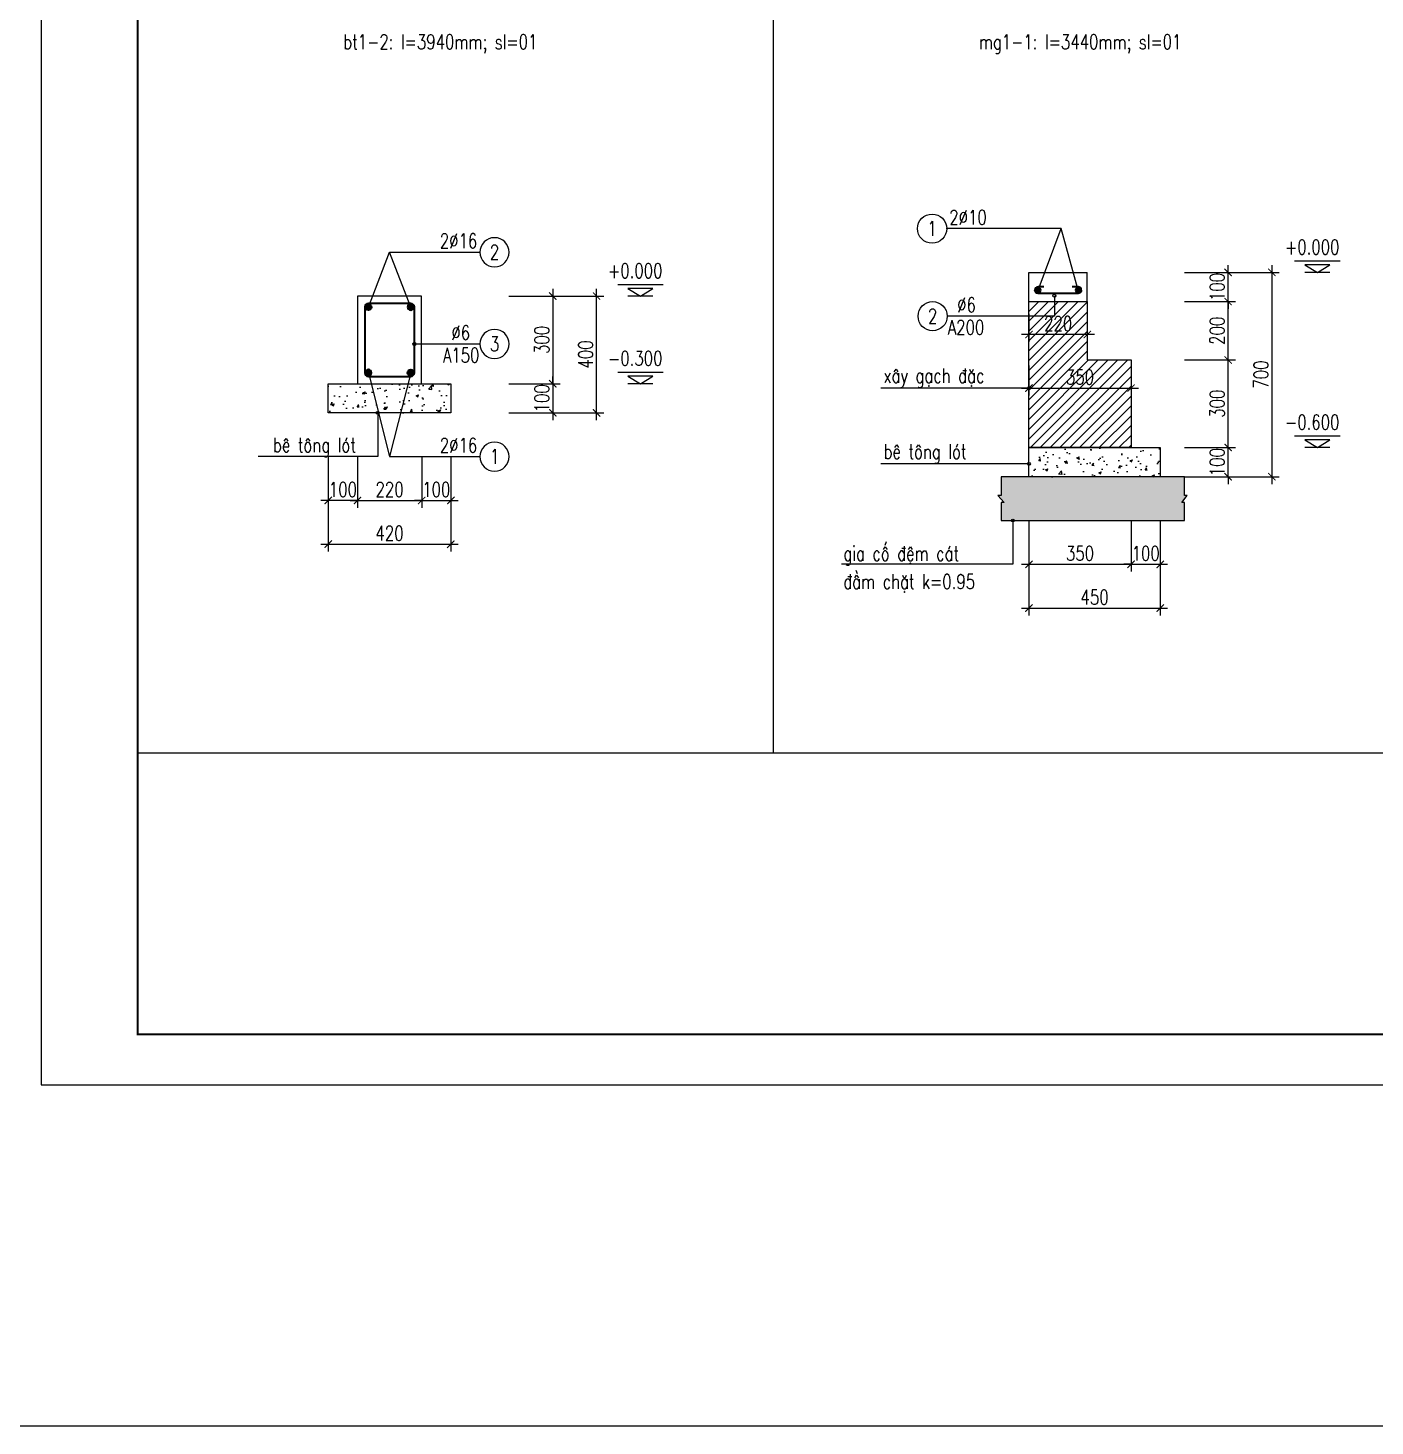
# Model space of a CAD drawing. Extents: x -1855204 to -1466800, y -1308584 to -996495.
# Drawn here: x -1702658 to -1684193, y -1090474 to -1071318 of the extents above; entities that cross this region are included whole.
import ezdxf
from ezdxf.enums import TextEntityAlignment as Align

# ---------------------------------------------------------------- set-up
doc = ezdxf.new("R2010")
doc.units = 0
doc.header["$LTSCALE"] = 150
doc.header["$PDMODE"] = 35
doc.layers.get('0').update_dxf_attribs({"lineweight": 18})
doc.layers.get('Defpoints').update_dxf_attribs({"lineweight": 18})
for name, color, linetype, lineweight in [('05.Text', 253, 'Continuous', 18), ('11.Khung bo', 32, 'Continuous', 50), ('12.Khung', 36, 'Continuous', 25), ('KCVN-THAY', 7, 'Continuous', 25), ('LS-CAT', 30, 'Continuous', 20), ('LS-DIM', 251, 'Continuous', 13), ('LS-HATCH', 147, 'Continuous', 9), ('LS-TEXT', 60, 'Continuous', 20), ('LS-THAY', 7, 'Continuous', 20), ('LS-THEP', 3, 'Continuous', 35)]:
    doc.layers.add(name, color=color, linetype=linetype, lineweight=lineweight)
doc.layers.add('DIM', color=1, linetype='Continuous')
doc.styles.add('chu ghi chu', font='vntimeh.shx', dxfattribs={"width": 0.7})
doc.styles.add('romans.shx', font='romans.shx', dxfattribs={"width": 0.75, "bigfont": 'vns.shx'})
doc.styles.add('vnsimpli', font='vnsimli.shx', dxfattribs={"width": 0.75})
doc.dimstyles.new('D25', dxfattribs={"dimscale": 0, "dimtxt": 200, "dimasz": 100, "dimexe": 100, "dimexo": 0, "dimgap": 50, "dimtad": 1, "dimdec": 0, "dimlfac": 0.25, "dimdsep": 46, "dimtxsty": 'vnsimpli', "dimblk1": 'ARCHTICK', "dimblk2": 'ARCHTICK', "dimsah": 1, "dimcen": 0, "dimdle": 100, "dimclrd": 256, "dimclre": 256, "dimclrt": 60, "dimadec": 0, "dimazin": 0, "dimtfac": 0.004, "dimtdec": 0, "dimtix": 1, "dimtmove": 2, "dimatfit": 3, "dimldrblk": 'ARCHTICK', "dimfxl": 1, "dimtolj": 1, "dimarcsym": 0})
doc.dimstyles.new('LS.GHI CHU', dxfattribs={"dimtxt": 200, "dimasz": 120, "dimexe": 120, "dimexo": 120, "dimgap": 80, "dimtad": 1, "dimdec": 0, "dimzin": 0, "dimdsep": 46, "dimtxsty": 'romans.shx', "dimblk": 'ARCHTICK', "dimcen": 0.09, "dimdle": 120, "dimclrd": 256, "dimclre": 8, "dimclrt": 7, "dimadec": 0, "dimazin": 0, "dimtfac": 1, "dimtdec": 0, "dimtofl": 0, "dimtmove": 0, "dimatfit": 3, "dimldrblk": 'ARCHTICK', "dimfxl": 1, "dimtolj": 1, "dimtzin": 0, "dimarcsym": 0})

# ---------------------------------------------------------------- blocks, each defined once
blk = doc.blocks.new('*U4')
at = {"layer": 'KCVN-THAY', "color": 140}
blk.add_lwpolyline([(214871.76, 86966.68), (215381.8, 86966.68), (215381.8, 86579.68), (214871.76, 86579.68)], close=True, dxfattribs=at)
blk = doc.blocks.new('100')
at = {"layer": '11.Khung bo', "const_width": 26.7}
blk.add_lwpolyline([(1860913, -945240), (1860913, -916940), (1896063, -916940), (1896063, -945240)], close=True, dxfattribs=at)
at = {"layer": '12.Khung', "color": 1}
blk.add_lwpolyline([(1901579, -945940), (1901579, -916240), (1859580, -916240), (1859580, -945940)], close=True, dxfattribs=at)
blk = doc.blocks.new('_ArchTick')
at = {"layer": 'DIM', "color": 0, "const_width": 0.15}
blk.add_lwpolyline([(-0.5, -0.5), (0.5, 0.5)], dxfattribs=at)
blk = doc.blocks.new('*D1645')
at = {"layer": 'Defpoints', "color": 0, "transparency": 16777216}
for p in [(-1698141, -1077192), (-1697261, -1077192), (-1697261, -1077792)]:
    blk.add_point(p, dxfattribs=at)
at = {"layer": 'LS-DIM', "lineweight": -2, "transparency": 16777216}
for p, q in [((-1698141, -1077192), (-1698141, -1077892)), ((-1697261, -1077192), (-1697261, -1077892)), ((-1698241, -1077792), (-1697161, -1077792))]:
    blk.add_line(p, q, dxfattribs=at)
at = {"layer": 'LS-DIM', "lineweight": -2, "transparency": 16777216, "xscale": 100, "yscale": 100, "zscale": 100, "rotation": 180}
blk.add_blockref('_ArchTick', (-1698141, -1077792), dxfattribs=at)
at = {"layer": 'LS-DIM', "lineweight": -2, "transparency": 16777216, "xscale": 100, "yscale": 100, "zscale": 100}
blk.add_blockref('_ArchTick', (-1697261, -1077792), dxfattribs=at)
at = {"layer": 'LS-DIM', "color": 60, "transparency": 16777216, "insert": (-1697701, -1077642), "char_height": 200, "attachment_point": 5, "style": 'vnsimpli'}
blk.add_mtext('\\A1;220', dxfattribs=at)
blk = doc.blocks.new('*D1646')
at = {"layer": 'Defpoints', "color": 0, "transparency": 16777216}
for p in [(-1698542, -1077192), (-1696861, -1077193), (-1696862, -1078392)]:
    blk.add_point(p, dxfattribs=at)
at = {"layer": 'LS-DIM', "lineweight": -2, "transparency": 16777216}
for p, q in [((-1698542, -1077192), (-1698542, -1078491)), ((-1696861, -1077193), (-1696862, -1078492)), ((-1698642, -1078391), (-1696762, -1078392))]:
    blk.add_line(p, q, dxfattribs=at)
at = {"layer": 'LS-DIM', "lineweight": -2, "transparency": 16777216, "xscale": 100, "yscale": 100, "zscale": 100}
for p, rotation in [((-1698542, -1078391), 179.9658978745376), ((-1696862, -1078392), 359.9658978745376)]:
    blk.add_blockref('_ArchTick', p, dxfattribs=dict(at, rotation=rotation))
at = {"layer": 'LS-DIM', "color": 60, "transparency": 16777216, "insert": (-1697702, -1078241), "char_height": 200, "attachment_point": 5, "rotation": 359.9659, "style": 'vnsimpli'}
blk.add_mtext('\\A1;420', dxfattribs=at)
blk = doc.blocks.new('cotthep')
at = {"layer": 'LS-THAY'}
blk.add_circle((-250, 0), 250, dxfattribs=at)
at = {"layer": 'LS-TEXT', "style": 'vnsimpli', "width": 0.75}
for tag, p in [('24`25', (446, 69)), ('10', (-250, -123)), ('A200', (440, -316))]:
    blk.add_attdef(tag, text='', height=250, dxfattribs=at).set_placement(p, align=Align.CENTER)
blk = doc.blocks.new('*D1647')
at = {"layer": 'Defpoints', "color": 0, "transparency": 16777216}
for p in [(-1696064, -1074992), (-1696064, -1076192), (-1695464, -1076192)]:
    blk.add_point(p, dxfattribs=at)
at = {"layer": 'LS-DIM', "lineweight": -2, "transparency": 16777216}
for p, q in [((-1696064, -1074992), (-1695364, -1074992)), ((-1695464, -1074892), (-1695464, -1076292)), ((-1696064, -1076192), (-1695364, -1076192))]:
    blk.add_line(p, q, dxfattribs=at)
at = {"layer": 'LS-DIM', "lineweight": -2, "transparency": 16777216, "xscale": 100, "yscale": 100, "zscale": 100}
for p, rotation in [((-1695464, -1074992), 90), ((-1695464, -1076192), 270)]:
    blk.add_blockref('_ArchTick', p, dxfattribs=dict(at, rotation=rotation))
at = {"layer": 'LS-DIM', "color": 60, "transparency": 16777216, "insert": (-1695614, -1075592), "char_height": 200, "attachment_point": 5, "rotation": 90, "style": 'vnsimpli'}
blk.add_mtext('\\A1;300', dxfattribs=at)
blk = doc.blocks.new('THEP DAM')
at = {"layer": 'LS-THEP'}
for p, q in [((-0.6, 0), (0.6, 0)), ((-0.42, 0.42), (0.42, -0.42)), ((-0.42, -0.42), (0.42, 0.42)), ((0, 0.6), (0, -0.6))]:
    blk.add_line(p, q, dxfattribs=at)
blk.add_circle((0, 0), 0.6, dxfattribs=at)
blk = doc.blocks.new('*D1648')
at = {"layer": 'Defpoints', "color": 0, "transparency": 16777216}
for p in [(-1696063, -1074992), (-1694864, -1074992), (-1696063, -1076592)]:
    blk.add_point(p, dxfattribs=at)
at = {"layer": 'LS-DIM', "lineweight": -2, "transparency": 16777216}
for p, q in [((-1696063, -1074992), (-1694764, -1074992)), ((-1694864, -1076692), (-1694864, -1074892)), ((-1696063, -1076592), (-1694764, -1076592))]:
    blk.add_line(p, q, dxfattribs=at)
at = {"layer": 'LS-DIM', "lineweight": -2, "transparency": 16777216, "xscale": 100, "yscale": 100, "zscale": 100}
for p, rotation in [((-1694864, -1074992), 90), ((-1694864, -1076592), 270)]:
    blk.add_blockref('_ArchTick', p, dxfattribs=dict(at, rotation=rotation))
at = {"layer": 'LS-DIM', "color": 60, "transparency": 16777216, "insert": (-1695014, -1075792), "char_height": 200, "attachment_point": 5, "rotation": 90, "style": 'vnsimpli'}
blk.add_mtext('\\A1;400', dxfattribs=at)
blk = doc.blocks.new('nhieu cot')
at = {"layer": 'LS-DIM', "linetype": 'Continuous'}
for p, q in [((605, 194), (-173, 194)), ((432, 130), (0, 130)), ((0, 130), (216, 0)), ((432, 0), (0, 0)), ((216, 0), (432, 130))]:
    blk.add_line(p, q, dxfattribs=at)
blk.add_solid([(216, 0), (216, 130), (0, 130), (216, 0)], dxfattribs=at)
at = {"color": 31, "linetype": 'Continuous', "style": 'chu ghi chu', "width": 0.7}
for tag, p in [('COT3', (-73, 1058)), ('COT2', (-73, 684)), ('COT1', (-73, 309))]:
    blk.add_attdef(tag, p, '', height=250, dxfattribs=at)
blk = doc.blocks.new('*D1649')
at = {"layer": 'Defpoints', "color": 0, "transparency": 16777216}
for p in [(-1696064, -1076192), (-1696064, -1076592), (-1695464, -1076592)]:
    blk.add_point(p, dxfattribs=at)
at = {"layer": 'LS-DIM', "lineweight": -2, "transparency": 16777216}
for p, q in [((-1696064, -1076192), (-1695364, -1076192)), ((-1695464, -1076192), (-1695464, -1076092)), ((-1695464, -1076192), (-1695464, -1076592)), ((-1696064, -1076592), (-1695364, -1076592)), ((-1695464, -1076592), (-1695464, -1076692))]:
    blk.add_line(p, q, dxfattribs=at)
at = {"layer": 'LS-DIM', "lineweight": -2, "transparency": 16777216, "xscale": 100, "yscale": 100, "zscale": 100}
for p, rotation in [((-1695464, -1076192), 270), ((-1695464, -1076592), 90)]:
    blk.add_blockref('_ArchTick', p, dxfattribs=dict(at, rotation=rotation))
at = {"layer": 'LS-DIM', "color": 60, "transparency": 16777216, "insert": (-1695614, -1076392), "char_height": 200, "attachment_point": 5, "rotation": 90, "style": 'vnsimpli'}
blk.add_mtext('\\A1;100', dxfattribs=at)
blk = doc.blocks.new('*D1650')
at = {"layer": 'Defpoints', "color": 0, "transparency": 16777216}
for p in [(-1697261, -1077192), (-1696861, -1077192), (-1696861, -1077792, 0)]:
    blk.add_point(p, dxfattribs=at)
at = {"layer": 'LS-DIM', "lineweight": -2, "transparency": 16777216}
for p, q in [((-1697261, -1077192, 0), (-1697261, -1077892, 0)), ((-1696861, -1077192, 0), (-1696861, -1077892, 0)), ((-1697261, -1077792, 0), (-1697361, -1077792, 0)), ((-1697261, -1077792, 0), (-1696861, -1077792, 0)), ((-1696861, -1077792, 0), (-1696761, -1077792, 0))]:
    blk.add_line(p, q, dxfattribs=at)
at = {"layer": 'LS-DIM', "lineweight": -2, "transparency": 16777216, "xscale": 100, "yscale": 100, "zscale": 100}
blk.add_blockref('_ArchTick', (-1697261, -1077792, 0), dxfattribs=at)
at = {"layer": 'LS-DIM', "lineweight": -2, "transparency": 16777216, "xscale": 100, "yscale": 100, "zscale": 100, "rotation": 180}
blk.add_blockref('_ArchTick', (-1696861, -1077792, 0), dxfattribs=at)
at = {"layer": 'LS-DIM', "color": 60, "transparency": 16777216, "insert": (-1697061, -1077642, 0), "char_height": 200, "attachment_point": 5, "style": 'vnsimpli'}
blk.add_mtext('\\A1;100', dxfattribs=at)
blk = doc.blocks.new('*D1651')
at = {"layer": 'Defpoints', "color": 0, "transparency": 16777216}
for p in [(-1698542, -1077192), (-1698141, -1077192), (-1698542, -1077792, 0)]:
    blk.add_point(p, dxfattribs=at)
at = {"layer": 'LS-DIM', "lineweight": -2, "transparency": 16777216}
for p, q in [((-1698542, -1077192, 0), (-1698542, -1077892, 0)), ((-1698141, -1077192, 0), (-1698141, -1077892, 0)), ((-1698542, -1077792, 0), (-1698642, -1077792, 0)), ((-1698141, -1077792, 0), (-1698542, -1077792, 0)), ((-1698141, -1077792, 0), (-1698041, -1077792, 0))]:
    blk.add_line(p, q, dxfattribs=at)
at = {"layer": 'LS-DIM', "lineweight": -2, "transparency": 16777216, "xscale": 100, "yscale": 100, "zscale": 100}
blk.add_blockref('_ArchTick', (-1698542, -1077792, 0), dxfattribs=at)
at = {"layer": 'LS-DIM', "lineweight": -2, "transparency": 16777216, "xscale": 100, "yscale": 100, "zscale": 100, "rotation": 180}
blk.add_blockref('_ArchTick', (-1698141, -1077792, 0), dxfattribs=at)
at = {"layer": 'LS-DIM', "color": 60, "transparency": 16777216, "insert": (-1698341, -1077642, 0), "char_height": 200, "attachment_point": 5, "style": 'vnsimpli'}
blk.add_mtext('\\A1;100', dxfattribs=at)
blk = doc.blocks.new('*D1660')
at = {"layer": 'Defpoints', "color": 0, "transparency": 16777216}
for p in [(-1688937, -1075235), (-1688137, -1075235), (-1688937, -1075519)]:
    blk.add_point(p, dxfattribs=at)
at = {"layer": 'LS-DIM', "lineweight": -2, "transparency": 16777216}
for p, q in [((-1688937, -1075235), (-1688937, -1075619)), ((-1688137, -1075235), (-1688137, -1075619)), ((-1688037, -1075519), (-1689037, -1075519))]:
    blk.add_line(p, q, dxfattribs=at)
at = {"layer": 'LS-DIM', "lineweight": -2, "transparency": 16777216, "xscale": 100, "yscale": 100, "zscale": 100, "rotation": 180}
blk.add_blockref('_ArchTick', (-1688937, -1075519), dxfattribs=at)
at = {"layer": 'LS-DIM', "lineweight": -2, "transparency": 16777216, "xscale": 100, "yscale": 100, "zscale": 100}
blk.add_blockref('_ArchTick', (-1688137, -1075519), dxfattribs=at)
at = {"layer": 'LS-DIM', "color": 60, "transparency": 16777216, "insert": (-1688537, -1075369), "char_height": 200, "attachment_point": 5, "style": 'vnsimpli'}
blk.add_mtext('\\A1;220', dxfattribs=at)
blk = doc.blocks.new('*D1661')
at = {"layer": 'Defpoints', "color": 0, "transparency": 16777216}
for p in [(-1688937, -1075944), (-1687537, -1075944), (-1687537, -1076252)]:
    blk.add_point(p, dxfattribs=at)
at = {"layer": 'LS-DIM', "lineweight": -2, "transparency": 16777216}
for p, q in [((-1688937, -1075944), (-1688937, -1076352)), ((-1687537, -1075944), (-1687537, -1076352)), ((-1689037, -1076252), (-1687437, -1076252))]:
    blk.add_line(p, q, dxfattribs=at)
at = {"layer": 'LS-DIM', "lineweight": -2, "transparency": 16777216, "xscale": 100, "yscale": 100, "zscale": 100, "rotation": 180}
blk.add_blockref('_ArchTick', (-1688937, -1076252), dxfattribs=at)
at = {"layer": 'LS-DIM', "lineweight": -2, "transparency": 16777216, "xscale": 100, "yscale": 100, "zscale": 100}
blk.add_blockref('_ArchTick', (-1687537, -1076252), dxfattribs=at)
at = {"layer": 'LS-DIM', "color": 60, "transparency": 16777216, "insert": (-1688237, -1076102), "char_height": 200, "attachment_point": 5, "style": 'vnsimpli'}
blk.add_mtext('\\A1;350', dxfattribs=at)
blk = doc.blocks.new('*D1652')
at = {"layer": 'Defpoints', "color": 0, "transparency": 16777216}
for p in [(-1688937, -1078067), (-1687537, -1078067), (-1687537, -1078667)]:
    blk.add_point(p, dxfattribs=at)
at = {"layer": 'LS-DIM', "lineweight": -2, "transparency": 16777216}
for p, q in [((-1688937, -1078067), (-1688937, -1078767)), ((-1687537, -1078067), (-1687537, -1078767)), ((-1689037, -1078667), (-1687437, -1078667))]:
    blk.add_line(p, q, dxfattribs=at)
at = {"layer": 'LS-DIM', "lineweight": -2, "transparency": 16777216, "xscale": 100, "yscale": 100, "zscale": 100, "rotation": 180}
blk.add_blockref('_ArchTick', (-1688937, -1078667), dxfattribs=at)
at = {"layer": 'LS-DIM', "lineweight": -2, "transparency": 16777216, "xscale": 100, "yscale": 100, "zscale": 100}
blk.add_blockref('_ArchTick', (-1687537, -1078667), dxfattribs=at)
at = {"layer": 'LS-DIM', "color": 60, "transparency": 16777216, "insert": (-1688237, -1078517), "char_height": 200, "attachment_point": 5, "style": 'vnsimpli'}
blk.add_mtext('\\A1;350', dxfattribs=at)
blk = doc.blocks.new('*D1653')
at = {"layer": 'Defpoints', "color": 0, "transparency": 16777216}
for p in [(-1687537, -1078067), (-1687137, -1078067), (-1687137, -1078667)]:
    blk.add_point(p, dxfattribs=at)
at = {"layer": 'LS-DIM', "lineweight": -2, "transparency": 16777216}
for p, q in [((-1687537, -1078067), (-1687537, -1078767)), ((-1687137, -1078067), (-1687137, -1078767)), ((-1687537, -1078667), (-1687637, -1078667)), ((-1687537, -1078667), (-1687137, -1078667)), ((-1687137, -1078667), (-1687037, -1078667))]:
    blk.add_line(p, q, dxfattribs=at)
at = {"layer": 'LS-DIM', "lineweight": -2, "transparency": 16777216, "xscale": 100, "yscale": 100, "zscale": 100}
blk.add_blockref('_ArchTick', (-1687537, -1078667), dxfattribs=at)
at = {"layer": 'LS-DIM', "lineweight": -2, "transparency": 16777216, "xscale": 100, "yscale": 100, "zscale": 100, "rotation": 180}
blk.add_blockref('_ArchTick', (-1687137, -1078667), dxfattribs=at)
at = {"layer": 'LS-DIM', "color": 60, "transparency": 16777216, "insert": (-1687337, -1078517), "char_height": 200, "attachment_point": 5, "style": 'vnsimpli'}
blk.add_mtext('\\A1;100', dxfattribs=at)
blk = doc.blocks.new('*D1654')
at = {"layer": 'Defpoints', "color": 0, "transparency": 16777216}
for p in [(-1686807, -1077067), (-1686207, -1077067), (-1686807, -1077467)]:
    blk.add_point(p, dxfattribs=at)
at = {"layer": 'LS-DIM', "lineweight": -2, "transparency": 16777216}
for p, q in [((-1686207, -1077067), (-1686207, -1076967)), ((-1686807, -1077067), (-1686107, -1077067)), ((-1686207, -1077467), (-1686207, -1077067)), ((-1686807, -1077467), (-1686107, -1077467)), ((-1686207, -1077467), (-1686207, -1077567))]:
    blk.add_line(p, q, dxfattribs=at)
at = {"layer": 'LS-DIM', "lineweight": -2, "transparency": 16777216, "xscale": 100, "yscale": 100, "zscale": 100}
for p, rotation in [((-1686207, -1077067), 270), ((-1686207, -1077467), 90)]:
    blk.add_blockref('_ArchTick', p, dxfattribs=dict(at, rotation=rotation))
at = {"layer": 'LS-DIM', "color": 60, "transparency": 16777216, "insert": (-1686357, -1077267), "char_height": 200, "attachment_point": 5, "rotation": 90, "style": 'vnsimpli'}
blk.add_mtext('\\A1;100', dxfattribs=at)
blk = doc.blocks.new('*D1655')
at = {"layer": 'Defpoints', "color": 0, "transparency": 16777216}
for p in [(-1686807, -1075867), (-1686207, -1075867), (-1686807, -1077067)]:
    blk.add_point(p, dxfattribs=at)
at = {"layer": 'LS-DIM', "lineweight": -2, "transparency": 16777216}
for p, q in [((-1686207, -1077167), (-1686207, -1075767)), ((-1686807, -1075867), (-1686107, -1075867)), ((-1686807, -1077067), (-1686107, -1077067))]:
    blk.add_line(p, q, dxfattribs=at)
at = {"layer": 'LS-DIM', "lineweight": -2, "transparency": 16777216, "xscale": 100, "yscale": 100, "zscale": 100}
for p, rotation in [((-1686207, -1075867), 90), ((-1686207, -1077067), 270)]:
    blk.add_blockref('_ArchTick', p, dxfattribs=dict(at, rotation=rotation))
at = {"layer": 'LS-DIM', "color": 60, "transparency": 16777216, "insert": (-1686357, -1076467), "char_height": 200, "attachment_point": 5, "rotation": 90, "style": 'vnsimpli'}
blk.add_mtext('\\A1;300', dxfattribs=at)
blk = doc.blocks.new('*D1656')
at = {"layer": 'Defpoints', "color": 0, "transparency": 16777216}
for p in [(-1686807, -1075067), (-1686207, -1075067), (-1686807, -1075867)]:
    blk.add_point(p, dxfattribs=at)
at = {"layer": 'LS-DIM', "lineweight": -2, "transparency": 16777216}
for p, q in [((-1686207, -1075967), (-1686207, -1074967)), ((-1686807, -1075067), (-1686107, -1075067)), ((-1686807, -1075867), (-1686107, -1075867))]:
    blk.add_line(p, q, dxfattribs=at)
at = {"layer": 'LS-DIM', "lineweight": -2, "transparency": 16777216, "xscale": 100, "yscale": 100, "zscale": 100}
for p, rotation in [((-1686207, -1075067), 90), ((-1686207, -1075867), 270)]:
    blk.add_blockref('_ArchTick', p, dxfattribs=dict(at, rotation=rotation))
at = {"layer": 'LS-DIM', "color": 60, "transparency": 16777216, "insert": (-1686357, -1075467), "char_height": 200, "attachment_point": 5, "rotation": 90, "style": 'vnsimpli'}
blk.add_mtext('\\A1;200', dxfattribs=at)
blk = doc.blocks.new('*D1657')
at = {"layer": 'Defpoints', "color": 0, "transparency": 16777216}
for p in [(-1686807, -1074667), (-1686207, -1074667), (-1686807, -1075067)]:
    blk.add_point(p, dxfattribs=at)
at = {"layer": 'LS-DIM', "lineweight": -2, "transparency": 16777216}
for p, q in [((-1686807, -1074667), (-1686107, -1074667)), ((-1686207, -1074667), (-1686207, -1074567)), ((-1686207, -1075067), (-1686207, -1074667)), ((-1686807, -1075067), (-1686107, -1075067)), ((-1686207, -1075067), (-1686207, -1075167))]:
    blk.add_line(p, q, dxfattribs=at)
at = {"layer": 'LS-DIM', "lineweight": -2, "transparency": 16777216, "xscale": 100, "yscale": 100, "zscale": 100}
for p, rotation in [((-1686207, -1074667), 270), ((-1686207, -1075067), 90)]:
    blk.add_blockref('_ArchTick', p, dxfattribs=dict(at, rotation=rotation))
at = {"layer": 'LS-DIM', "color": 60, "transparency": 16777216, "insert": (-1686357, -1074867), "char_height": 200, "attachment_point": 5, "rotation": 90, "style": 'vnsimpli'}
blk.add_mtext('\\A1;100', dxfattribs=at)
blk = doc.blocks.new('*D1658')
at = {"layer": 'Defpoints', "color": 0, "transparency": 16777216}
for p in [(-1686807, -1074667), (-1686807, -1077467), (-1685607, -1077467)]:
    blk.add_point(p, dxfattribs=at)
at = {"layer": 'LS-DIM', "lineweight": -2, "transparency": 16777216}
for p, q in [((-1686807, -1074667), (-1685507, -1074667)), ((-1685607, -1074567), (-1685607, -1077567)), ((-1686807, -1077467), (-1685507, -1077467))]:
    blk.add_line(p, q, dxfattribs=at)
at = {"layer": 'LS-DIM', "lineweight": -2, "transparency": 16777216, "xscale": 100, "yscale": 100, "zscale": 100}
for p, rotation in [((-1685607, -1074667), 90), ((-1685607, -1077467), 270)]:
    blk.add_blockref('_ArchTick', p, dxfattribs=dict(at, rotation=rotation))
at = {"layer": 'LS-DIM', "color": 60, "transparency": 16777216, "insert": (-1685757, -1076067), "char_height": 200, "attachment_point": 5, "rotation": 90, "style": 'vnsimpli'}
blk.add_mtext('\\A1;700', dxfattribs=at)
blk = doc.blocks.new('*D1659')
at = {"layer": 'Defpoints', "color": 0, "transparency": 16777216}
for p in [(-1688937, -1078067), (-1687137, -1078067), (-1687137, -1079267)]:
    blk.add_point(p, dxfattribs=at)
at = {"layer": 'LS-DIM', "lineweight": -2, "transparency": 16777216}
for p, q in [((-1688937, -1078067), (-1688937, -1079367)), ((-1687137, -1078067), (-1687137, -1079367)), ((-1689037, -1079267), (-1687037, -1079267))]:
    blk.add_line(p, q, dxfattribs=at)
at = {"layer": 'LS-DIM', "lineweight": -2, "transparency": 16777216, "xscale": 100, "yscale": 100, "zscale": 100, "rotation": 180}
blk.add_blockref('_ArchTick', (-1688937, -1079267), dxfattribs=at)
at = {"layer": 'LS-DIM', "lineweight": -2, "transparency": 16777216, "xscale": 100, "yscale": 100, "zscale": 100}
blk.add_blockref('_ArchTick', (-1687137, -1079267), dxfattribs=at)
at = {"layer": 'LS-DIM', "color": 60, "transparency": 16777216, "insert": (-1688037, -1079117), "char_height": 200, "attachment_point": 5, "style": 'vnsimpli'}
blk.add_mtext('\\A1;450', dxfattribs=at)

msp = doc.modelspace()

# ---------------------------------------------------------------- hatches: boundary and pattern name
at = {"layer": 'LS-DIM'}
h = msp.add_hatch(dxfattribs=at)
h.set_pattern_fill('AR-SAND', color=256, style=0)
h.set_pattern_definition([(37.5, (-1393815.423, -173963.403), (-1.6000313, 48.9413237), [0, -38.608, 0, -43.18, 0, -41.275]), (7.5, (-1393815.423, -173963.4), (44.9523283, 71.68251), [0, -20.828, 0, -34.798, 0, -13.335]), (327.5, (-1393846.665, -173963.403), (79.099237, 0.1437185), [0, -12.7, 0, -45.72, 0, -59.69]), (317.5, (-1393846.665, -173963.4), (76.3556452, 22.2929323), [0, -6.35, 0, -29.972, 0, -34.29])])
h.paths.add_polyline_path([(-1689320, -1077467.3), (-1689320, -1077467.3), (-1689320, -1077722.2), (-1689365.8, -1077722.2), (-1689277.4, -1077822), (-1689320, -1077822), (-1689320, -1078067), (-1686806.7, -1078067), (-1686806.7, -1077822), (-1686841.4, -1077822), (-1686768.1, -1077722.2), (-1686806.7, -1077722.2), (-1686806.7, -1077467.3)])
at = {"layer": 'LS-HATCH'}
h = msp.add_hatch(dxfattribs=at)
h.set_pattern_fill('ANSI31', color=256, scale=30, style=0)
h.set_pattern_definition([(45, (-1393815.42, -173508.64), (-67.351921, 67.351921), [])])
h.paths.add_polyline_path([(-1688937, -1077067.2), (-1688937, -1075067.3), (-1688137, -1075067.3), (-1688137, -1075867.3), (-1687537, -1075867.3), (-1687537, -1077067.2)])
h.paths.add_polyline_path([(-1688779.9, -1075519.3), (-1688779.9, -1075219.3), (-1688294.2, -1075219.3), (-1688294.2, -1075519.3)], flags=24)
h.paths.add_polyline_path([(-1688479.9, -1076252), (-1688479.9, -1075952), (-1687994.2, -1075952), (-1687994.2, -1076252)], flags=24)
h = msp.add_hatch(dxfattribs=at)
h.set_pattern_fill('AR-CONC', color=256, scale=2, style=0)
h.set_pattern_definition([(50, (-1369118.8, -244377.3), (364.36934, -31.87817), [38.1, -419.1]), (355, (-1369118.8, -244377.3), (-70.48565, 382.11329), [30.48, -335.28]), (100.451, (-1369088.42, -244379.95), (293.885, 350.23338), [32.38, -356.18]), (46.1842, (-1369118.8, -244275.7), (542.15808, -84.08466), [57.15, -628.65]), (96.6356, (-1369073.6, -244282.7), (474.80847, 494.8511), [48.57, -534.27]), (351.184, (-1369118.8, -244275.7), (474.8092, 494.85024), [45.72, -502.92]), (21, (-1369068, -244301.1), (303.22976, -204.53104), [38.1, -419.1]), (326, (-1369068, -244301.1), (123.60406, 368.37593), [30.48, -335.28]), (71.4514, (-1369042.72, -244318.13), (426.83298, 163.84572), [32.38, -356.18]), (37.5, (-1369118.79, -244377.29), (6.177207, 169.110078), [0, -331.216, 0, -340.36, 0, -336.55]), (7.5, (-1369118.79, -244377.29), (133.639325, 200.36115), [0, -194.056, 0, -323.596, 0, -128.27]), (327.5, (-1369232.07, -244377.29), (271.18119, -11.457488), [0, -127, 0, -396.24, 0, -525.78]), (317.5, (-1369282.87, -244377.3), (296.25836, 50.85298), [0, -165.1, 0, -263.144, 0, -373.38])])
h.paths.add_polyline_path([(-1698541.5, -1076191.9), (-1696861.5, -1076191.9), (-1696861.5, -1076591.9), (-1698541.5, -1076591.9)])
h = msp.add_hatch(dxfattribs=at)
h.set_pattern_fill('AR-CONC', color=256, scale=2, style=0)
h.set_pattern_definition([(50, (-1393232.57, -174517.33), (364.36934, -31.87817), [38.1, -419.1]), (355, (-1393232.57, -174517.33), (-70.48565, 382.11329), [30.48, -335.28]), (100.451, (-1393202.2, -174520), (293.885, 350.23338), [32.38, -356.18]), (46.1842, (-1393232.57, -174415.73), (542.15808, -84.08466), [57.15, -628.65]), (96.6356, (-1393187.4, -174422.74), (474.80847, 494.8511), [48.57, -534.27]), (351.184, (-1393232.57, -174415.73), (474.8092, 494.85024), [45.72, -502.92]), (21, (-1393181.77, -174441.13), (303.22976, -204.53104), [38.1, -419.1]), (326, (-1393181.77, -174441.13), (123.60406, 368.37593), [30.48, -335.28]), (71.4514, (-1393156.5, -174458.17), (426.83298, 163.84572), [32.38, -356.18]), (37.5, (-1393232.57, -174517.33), (6.177207, 169.110078), [0, -331.216, 0, -340.36, 0, -336.55]), (7.5, (-1393232.57, -174517.33), (133.639325, 200.36115), [0, -194.056, 0, -323.596, 0, -128.27]), (327.5, (-1393345.85, -174517.33), (271.18119, -11.457488), [0, -127, 0, -396.24, 0, -525.78]), (317.5, (-1393396.65, -174517.33), (296.25836, 50.85298), [0, -165.1, 0, -263.144, 0, -373.38])])
h.paths.add_polyline_path([(-1687137, -1077467.3), (-1688937, -1077467.3), (-1688937, -1077067.2), (-1687137, -1077067.2)])

# ---------------------------------------------------------------- linework, layer by layer
at = {"layer": 'LS-DIM', "elevation": 17340}
msp.add_lwpolyline([(-1689320, -1077467.3), (-1689320, -1077467.3), (-1689320, -1077722.2), (-1689365.8, -1077722.2), (-1689277.4, -1077822), (-1689320, -1077822), (-1689320, -1078067), (-1686806.7, -1078067), (-1686806.7, -1077822), (-1686841.4, -1077822), (-1686768.1, -1077722.2), (-1686806.7, -1077722.2), (-1686806.7, -1077467.3), (-1689320, -1077467.3)], dxfattribs=at)
at = {"layer": 'LS-THAY'}
for p, q in [((-1692441.5, -1057048.7), (-1692441.5, -1081256.6)), ((-1688937, -1074667.3, 17340), (-1688137, -1074667.3, 17340)), ((-1688937, -1075067.3, 17340), (-1688937, -1074667.3, 17340)), ((-1688137, -1075067.3, 17340), (-1688137, -1074667.3, 17340)), ((-1666304.5, -1081256.6), (-1701153.8, -1081256.6))]:
    msp.add_line(p, q, dxfattribs=at)
msp.add_lwpolyline([(-1697261.5, -1076191.9), (-1697261.5, -1074991.9), (-1698141.5, -1074991.9), (-1698141.5, -1076191.9), (-1697261.5, -1076191.9)], dxfattribs=at)
at = {"layer": 'LS-THAY', "elevation": 17340}
msp.add_lwpolyline([(-1688937, -1077067.2), (-1688937, -1075067.3), (-1688137, -1075067.3), (-1688137, -1075867.3), (-1687537, -1075867.3), (-1687537, -1077067.2), (-1688937, -1077067.2)], dxfattribs=at)
at = {"layer": 'LS-THAY'}
msp.add_lwpolyline([(-1698541.5, -1076191.9), (-1696861.5, -1076191.9), (-1696861.5, -1076591.9), (-1698541.5, -1076591.9)], close=True, dxfattribs=at)
at = {"layer": 'LS-THAY', "elevation": 17340}
msp.add_lwpolyline([(-1687137, -1077467.3), (-1688937, -1077467.3), (-1688937, -1077067.2), (-1687137, -1077067.2)], close=True, dxfattribs=at)
at = {"layer": 'LS-THEP', "elevation": 17340}
for points in [[(-1688732.6, -1074866.4), (-1688812.3, -1074866.4, 0.4142136), (-1688857, -1074911.1), (-1688857, -1074911.2)], [(-1688219, -1074911.1), (-1688219, -1074911.2, -0.4142136), (-1688263.8, -1074956), (-1688812.3, -1074956, -0.4142136), (-1688857, -1074911.2), (-1688857, -1074911.1)], [(-1688219, -1074911.2), (-1688219, -1074911.1, 0.4142136), (-1688263.8, -1074866.4), (-1688343.5, -1074866.4)]]:
    msp.add_lwpolyline(points, format="xyb", dxfattribs=at)
at = {"layer": 'LS-THEP'}
msp.add_lwpolyline([(-1697361.5, -1076041.9), (-1697361.5, -1075141.9, 0.4142136), (-1697411.5, -1075091.9), (-1697991.5, -1075091.9, 0.4142136), (-1698041.5, -1075141.9), (-1698041.5, -1076041.9, 0.4142136), (-1697991.5, -1076091.9), (-1697411.5, -1076091.9, 0.4142136)], format="xyb", close=True, dxfattribs=at)

# ---------------------------------------------------------------- block references
at = {"layer": '05.Text', "xscale": 0.991454545641318, "yscale": 0.991454545641318, "zscale": 0.9914545456793755}
msp.add_blockref('100', (-3546164.4, -147944.3), dxfattribs=at)
at = {"layer": 'Defpoints', "xscale": 100, "yscale": 100, "zscale": 100}
msp.add_blockref('*U4', (-23193943.1, -9748442.1), dxfattribs=at)
at = {"layer": 'LS-CAT', "yscale": 56.56565656745806, "zscale": 56.56565656715611}
for p, xscale in [((-1688812.3, -1074911.2, 17340), 56.56565656722523), ((-1688263.8, -1074911.2, 17340), -56.56565656722523)]:
    msp.add_blockref('THEP DAM', p, dxfattribs=dict(at, xscale=xscale))
at = {"layer": 'LS-DIM'}
ref = msp.add_blockref('cotthep', (-1690064.7, -1074067.7, 17340), dxfattribs=dict(at, xscale=0.7999999998137355, yscale=0.7999999998137355, zscale=0.7999999998137355))
ref.add_attrib('10', '1', dxfattribs={"layer": 'LS-TEXT', "height": 200, "style": 'vnsimpli', "width": 0.75}).set_placement((-1690264.7, -1074166.3, 17340), align=Align.CENTER)
ref.add_attrib('24`25', '2`10', dxfattribs={"layer": 'LS-TEXT', "height": 200, "style": 'vnsimpli', "width": 0.75}).set_placement((-1689771.7, -1074012.3, 17340), align=Align.CENTER)
ref = msp.add_blockref('cotthep', (-1696462.1, -1074391.7), dxfattribs=dict(at, xscale=-0.7999999998137355, yscale=0.7999999998137355, zscale=0.8))
ref.add_attrib('10', '2', dxfattribs={"layer": 'LS-TEXT', "height": 200, "style": 'vnsimpli', "width": 0.75}).set_placement((-1696262.1, -1074490.3), align=Align.CENTER)
ref.add_attrib('24`25', '2`16', dxfattribs={"layer": 'LS-TEXT', "height": 200, "style": 'vnsimpli', "width": 0.75}).set_placement((-1696755.1, -1074336.2), align=Align.CENTER)
ref = msp.add_blockref('nhieu cot', (-1685156.5, -1074667.3, 17340), dxfattribs=dict(at, xscale=0.7999999998137355, yscale=0.7999999998137355, zscale=0.7999999998137355))
ref.add_attrib('COT1', '+0.000', dxfattribs={"layer": 'LS-TEXT', "linetype": 'Continuous', "height": 200, "style": 'vnsimpli', "width": 0.75}).set_placement((-1685053.3, -1074419.8, 17340), align=Align.CENTER)
ref = msp.add_blockref('nhieu cot', (-1694435.8, -1074991.9, 0), dxfattribs=dict(at, xscale=0.7999999998137355, yscale=0.7999999998137355, zscale=0.7999999998137355))
ref.add_attrib('COT1', '+0.000', dxfattribs={"layer": 'LS-TEXT', "linetype": 'Continuous', "height": 200, "style": 'vnsimpli', "width": 0.75}).set_placement((-1694332.5, -1074744.3, 0), align=Align.CENTER)
ref = msp.add_blockref('cotthep', (-1690057.1, -1075267.6, 17340), dxfattribs=dict(at, xscale=0.7999999998137355, yscale=0.7999999998137355, zscale=0.7999999998137355))
ref.add_attrib('10', '2', dxfattribs={"layer": 'LS-TEXT', "height": 200, "style": 'vnsimpli', "width": 0.75}).set_placement((-1690257.1, -1075366.2, 17340), align=Align.CENTER)
ref.add_attrib('24`25', '%%C6', dxfattribs={"layer": 'LS-TEXT', "height": 200, "style": 'vnsimpli', "width": 0.75}).set_placement((-1689793.6, -1075212.1, 17340), align=Align.CENTER)
ref.add_attrib('A200', 'A200', dxfattribs={"layer": 'LS-TEXT', "height": 200, "style": 'vnsimpli', "width": 0.75}).set_placement((-1689799.8, -1075520.1, 17340), align=Align.CENTER)
ref = msp.add_blockref('cotthep', (-1696462.1, -1075648.1), dxfattribs=dict(at, xscale=-0.7999999998137355, yscale=0.7999999998137355, zscale=0.8))
ref.add_attrib('10', '3', dxfattribs={"layer": 'LS-TEXT', "height": 200, "style": 'vnsimpli', "width": 0.75}).set_placement((-1696262.1, -1075746.8), align=Align.CENTER)
ref.add_attrib('24`25', '`6', dxfattribs={"layer": 'LS-TEXT', "height": 200, "style": 'vnsimpli', "width": 0.75}).set_placement((-1696725.6, -1075592.7), align=Align.CENTER)
ref.add_attrib('A200', 'A150', dxfattribs={"layer": 'LS-TEXT', "height": 200, "style": 'vnsimpli', "width": 0.75}).set_placement((-1696719.5, -1075900.7), align=Align.CENTER)
ref = msp.add_blockref('nhieu cot', (-1694435.8, -1076191.9), dxfattribs=dict(at, xscale=0.7999999998137355, yscale=0.7999999998137355, zscale=0.7999999998137355))
ref.add_attrib('COT1', '-0.300', dxfattribs={"layer": 'LS-TEXT', "linetype": 'Continuous', "height": 200, "style": 'vnsimpli', "width": 0.75}).set_placement((-1694332.5, -1075944.3), align=Align.CENTER)
ref = msp.add_blockref('nhieu cot', (-1685156.5, -1077067.2, 34680.1), dxfattribs=dict(at, xscale=0.7999999998137355, yscale=0.7999999998137355, zscale=0.7999999998137355))
ref.add_attrib('COT1', '-0.600', dxfattribs={"layer": 'LS-TEXT', "linetype": 'Continuous', "height": 200, "style": 'vnsimpli', "width": 0.75}).set_placement((-1685053.3, -1076819.6, 34680.1), align=Align.CENTER)
ref = msp.add_blockref('cotthep', (-1696462.1, -1077192), dxfattribs=dict(at, xscale=-0.7999999998137355, yscale=0.7999999998137355, zscale=0.8))
ref.add_attrib('10', '1', dxfattribs={"layer": 'LS-TEXT', "height": 200, "style": 'vnsimpli', "width": 0.75}).set_placement((-1696262.1, -1077290.6), align=Align.CENTER)
ref.add_attrib('24`25', '2`16', dxfattribs={"layer": 'LS-TEXT', "height": 200, "style": 'vnsimpli', "width": 0.75}).set_placement((-1696755.1, -1077136.5), align=Align.CENTER)
at = {"layer": 'LS-THEP', "yscale": 70.70707070920616}
for p, xscale, zscale in [((-1697991.5, -1075141.9), 70.70707070920616, 70.70707070920616), ((-1697411.5, -1075141.9), -70.70707070920616, 70.7070707089458)]:
    msp.add_blockref('THEP DAM', p, dxfattribs=dict(at, xscale=xscale, zscale=zscale))
at = {"layer": 'LS-THEP', "yscale": 70.70707070920616, "rotation": 180}
for p, xscale, zscale in [((-1697991.5, -1076041.9), -70.70707070920616, 70.7070707089458), ((-1697411.5, -1076041.9), 70.70707070920616, 70.70707070920616)]:
    msp.add_blockref('THEP DAM', p, dxfattribs=dict(at, xscale=xscale, zscale=zscale))

# ---------------------------------------------------------------- texts
at = {"layer": 'LS-TEXT', "style": 'vnsimpli', "width": 0.75}
for s, p in [('bt1-2: l=3940mm; sl=01', (-1698336.2, -1071607.6)), ('mg1-1: l=3440mm; sl=01', (-1689623.9, -1071607.6)), ('x©y g¹ch ®Æc', (-1690929.6, -1076182, 17340)), ('bª t«ng lãt', (-1690929.6, -1077221, 17340)), ('gia cè ®Öm c¸t', (-1691482.1, -1078617.8, 17340)), ('®Çm chÆt k=0.95', (-1691482.1, -1079004.2, 17340))]:
    msp.add_text(s, height=200, dxfattribs=at).set_placement(p)
msp.add_text('bª t«ng lãt', height=200, dxfattribs=at).set_placement((-1698730.5, -1077132.5), align=Align.CENTER)

# ---------------------------------------------------------------- dimensions: what is measured, and where the dimension line sits
at = {"layer": 'LS-DIM'}
for base, p1, p2, angle, override, picture, middle in [((-1686206.7, -1074667.3, 17340), (-1686806.7, -1075067.3, 17340), (-1686806.7, -1074667.3, 17340), 90, {"dimscale": 1, "dimtmove": 1}, '*D1657', (-1686356.7, -1074867.3, 17340)), ((-1685606.7, -1077467.3, 17340), (-1686806.7, -1074667.3, 17340), (-1686806.7, -1077467.3, 17340), 90, {"dimscale": 1, "dimtmove": 1}, '*D1658', (-1685756.7, -1076067.3, 17340)), ((-1695464.1, -1076191.9), (-1696064.1, -1074991.9), (-1696064.1, -1076191.9), 90, {"dimscale": 1}, '*D1647', (-1695614.1, -1075591.9)), ((-1694864.1, -1074991.9), (-1696063.1, -1076591.9), (-1696063.1, -1074991.9), 90, {"dimscale": 1}, '*D1648', (-1695014.1, -1075791.9)), ((-1686206.7, -1075067.3, 17340), (-1686806.7, -1075867.3, 17340), (-1686806.7, -1075067.3, 17340), 90, {"dimscale": 1, "dimtmove": 1}, '*D1656', (-1686356.7, -1075467.3, 17340)), ((-1686206.7, -1075867.3, 17340), (-1686806.7, -1077067.2, 17340), (-1686806.7, -1075867.3, 17340), 90, {"dimscale": 1, "dimtmove": 1}, '*D1655', (-1686356.7, -1076467.2, 17340)), ((-1695464.1, -1076591.9), (-1696064.1, -1076191.9), (-1696064.1, -1076591.9), 90, {"dimscale": 1, "dimfxl": 100}, '*D1649', (-1695614.1, -1076391.9)), ((-1686206.7, -1077067.2, 17340), (-1686806.7, -1077467.3, 17340), (-1686806.7, -1077067.2, 17340), 90, {"dimscale": 1, "dimtmove": 1}, '*D1654', (-1686356.7, -1077267.2, 17340)), ((-1698541.5, -1077791.9, 0), (-1698141.5, -1077191.9), (-1698541.5, -1077191.9), 180, {"dimscale": 1, "dimfxl": 100}, '*D1651', (-1698341.5, -1077641.9, 0))]:
    dim = msp.add_linear_dim(base=base, p1=p1, p2=p2, angle=angle, dimstyle='D25', override=override, dxfattribs=at)
    dim.commit()
    dim.dimension.update_dxf_attribs({"geometry": picture, "text_midpoint": middle})
dim = msp.add_linear_dim(base=(-1688937, -1075519.3, 17340), p1=(-1688137, -1075235.3, 17340), p2=(-1688937, -1075235.3, 17340), angle=180, text='220', dimstyle='D25', override={"dimscale": 1, "dimtxsty": 'vnsimpli', "dimtmove": 1}, dxfattribs=at)
dim.commit()
dim.dimension.update_dxf_attribs({"geometry": '*D1660', "text_midpoint": (-1688537, -1075369.3, 17340)})
for base, p1, p2, override, picture, middle in [((-1687537, -1076252, 17340), (-1688937, -1075944, 17340), (-1687537, -1075944, 17340), {"dimscale": 1, "dimtxsty": 'vnsimpli', "dimtmove": 1}, '*D1661', (-1688237, -1076102, 17340)), ((-1696861.4, -1077791.9, 0), (-1697261.5, -1077191.9), (-1696861.4, -1077191.9), {"dimscale": 1, "dimfxl": 100}, '*D1650', (-1697061.4, -1077641.9, 0)), ((-1687537, -1078667, 17340), (-1688937, -1078067, 17340), (-1687537, -1078067, 17340), {"dimscale": 1, "dimtmove": 1}, '*D1652', (-1688237, -1078517, 17340)), ((-1687137, -1079267, 17340), (-1688937, -1078067, 17340), (-1687137, -1078067, 17340), {"dimscale": 1, "dimtmove": 1}, '*D1659', (-1688037, -1079117, 17340)), ((-1687137, -1078667, 17340), (-1687537, -1078067, 17340), (-1687137, -1078067, 17340), {"dimscale": 1, "dimtmove": 1}, '*D1653', (-1687337, -1078517, 17340))]:
    dim = msp.add_linear_dim(base=base, p1=p1, p2=p2, dimstyle='D25', override=override, dxfattribs=at)
    dim.commit()
    dim.dimension.update_dxf_attribs({"geometry": picture, "text_midpoint": middle})
for p1, p2, distance, picture, middle in [((-1698541.5, -1077191.9), (-1696861.4, -1077192.9), -1198.9, '*D1646', (-1697702.1, -1078241.3)), ((-1698141.5, -1077191.9), (-1697261.5, -1077191.9), -600, '*D1645', (-1697701.5, -1077641.9))]:
    dim = msp.add_aligned_dim(p1=p1, p2=p2, distance=distance, dimstyle='D25', override={"dimscale": 1, "dimfxl": 100}, dxfattribs=at)
    dim.commit()
    dim.dimension.update_dxf_attribs({"geometry": picture, "text_midpoint": middle})

# ---------------------------------------------------------------- leaders
for points in [[(-1688263.8, -1074911.2, 17340), (-1688497, -1074067.6, 17340), (-1690072.3, -1074067.6, 17340)], [(-1688812.3, -1074911.2, 17340), (-1688497, -1074067.6, 17340), (-1688939.2, -1074067.6, 17340)], [(-1697991.5, -1075141.9), (-1697701.5, -1074391.8), (-1696462.1, -1074391.7)], [(-1697411.5, -1075141.9), (-1697701.5, -1074391.8), (-1696462.1, -1074391.7)], [(-1688588.8, -1074987.3, 17340), (-1688588.8, -1075267.6, 17340), (-1690057.1, -1075267.6, 17340)], [(-1697361.5, -1075648.1), (-1696462.1, -1075648.1)], [(-1697991.5, -1076041.9), (-1697701.5, -1077191.9), (-1696462.1, -1077192)], [(-1697411.5, -1076041.9), (-1697701.5, -1077191.9), (-1696470.3, -1077192)], [(-1688937, -1076252, 17340), (-1690967.1, -1076252, 17340)], [(-1697862.7, -1076591.9), (-1697862.7, -1077191.9), (-1699503.9, -1077191.9)], [(-1688937, -1077291, 17340), (-1690967.1, -1077291, 17340)], [(-1689158.4, -1078067, 17340), (-1689158.4, -1078667, 17340), (-1691508, -1078667, 17340)]]:
    msp.add_leader(points, dimstyle='LS.GHI CHU', override={"dimscale": 50, "dimasz": 0.8, "dimtad": 0, "dimtxsty": 'vnsimpli', "dimldrblk": 'Origin'}, dxfattribs=at)

doc.saveas('drawing.dxf')
